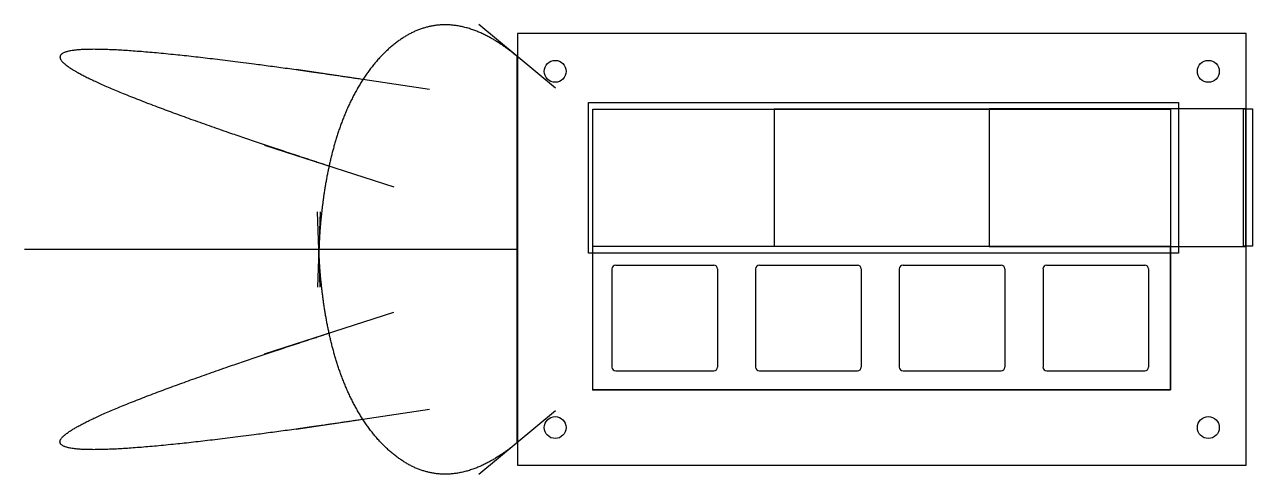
# Model space of a CAD drawing. Header units: millimetres. Extents: x -75 to 87, y -11 to 48.
import ezdxf

# ---------------------------------------------------------------- set-up
doc = ezdxf.new("R2010")
doc.units = ezdxf.units.MM
doc.header["$MEASUREMENT"] = 0
for name, color, linetype in [('REAL. macropad v13_bottom square', 7, 'Continuous'), ('REAL. macropad v13_case', 7, 'Continuous'), ('REAL. macropad v13_gap', 7, 'Continuous'), ('REAL. macropad v13_plate', 7, 'Continuous'), ('REAL. macropad v13_Sketch13', 7, 'Continuous'), ('REAL. macropad v13_Sketch33', 7, 'Continuous'), ('REAL. macropad v13_square', 7, 'Continuous')]:
    doc.layers.add(name, color=color, linetype=linetype)

msp = doc.modelspace()

# ---------------------------------------------------------------- linework, layer by layer
at = {"layer": 'REAL. macropad v13_bottom square'}
for p, q in [((24.05, 37.2), (24.05, 19.04)), ((76.62, 37.2), (24.05, 37.2)), ((76.62, 19.04), (76.62, 37.2)), ((24.05, 19.04), (76.62, 19.04))]:
    msp.add_line(p, q, dxfattribs=at)
msp.add_point((0, 0), dxfattribs=at)
at = {"layer": 'REAL. macropad v13_case'}
for p, q in [((86.6, 47.2), (-10, 47.2)), ((-10, 47.2), (-10, -10)), ((86.6, -10), (86.6, 47.2)), ((0, 0), (0, 37.2)), ((0, 37.2), (76.6, 37.2)), ((76.6, 37.2), (76.6, 0)), ((76.6, 0), (0, 0)), ((-10, -10), (86.6, -10))]:
    msp.add_line(p, q, dxfattribs=at)
for centre in [(-5, 42.2), (81.6, 42.2), (-5, -5), (81.6, -5)]:
    msp.add_circle(centre, 1.45, dxfattribs=at)
msp.add_point((0, 0), dxfattribs=at)
at = {"layer": 'REAL. macropad v13_gap'}
for p, q in [((86.27, 37.22, 10), (87.45, 37.22, 10)), ((86.27, 19.02, 10), (86.27, 37.22, 10)), ((87.45, 37.22, 10), (87.45, 19.02, 10)), ((87.45, 19.02, 10), (86.27, 19.02, 10))]:
    msp.add_line(p, q, dxfattribs=at)
msp.add_point((0, 0), dxfattribs=at)
at = {"layer": 'REAL. macropad v13_plate'}
for p, q in [((0, 0), (-0.03, 19.05)), ((-0.03, 19.05), (76.6, 19.05)), ((76.6, 0), (76.6, 19.05)), ((3.02, 16.52), (16.02, 16.52)), ((22.07, 16.52), (35.08, 16.52)), ((41.12, 16.52), (54.13, 16.52)), ((60.17, 16.52), (73.17, 16.52)), ((2.52, 16.02), (2.52, 3.02)), ((16.52, 16.02), (16.52, 3.02)), ((21.57, 16.02), (21.57, 3.02)), ((35.58, 16.02), (35.58, 3.02)), ((40.62, 16.02), (40.62, 3.02)), ((54.62, 16.02), (54.62, 3.02)), ((59.68, 16.02), (59.68, 3.02)), ((73.67, 16.02), (73.67, 3.02)), ((3.02, 2.52), (16.02, 2.52)), ((22.07, 2.52), (35.08, 2.52)), ((41.12, 2.52), (54.13, 2.52)), ((60.17, 2.52), (73.17, 2.52)), ((0, 0), (76.6, 0))]:
    msp.add_line(p, q, dxfattribs=at)
for centre, start, end in [((3.02, 16.02), 90, 180), ((16.02, 16.02), 0, 90), ((22.07, 16.02), 90, 180), ((35.08, 16.02), 0, 90), ((41.12, 16.02), 90, 180), ((54.13, 16.02), 0, 90), ((60.17, 16.02), 90, 180), ((73.17, 16.02), 0, 90), ((3.02, 3.02), 180, 270), ((16.02, 3.02), 270, 0), ((22.07, 3.02), 180, 270), ((35.08, 3.02), 270, 0), ((41.12, 3.02), 180, 270), ((54.13, 3.02), 270, 0), ((60.17, 3.02), 180, 270), ((73.17, 3.02), 270, 0)]:
    msp.add_arc(centre, 0.5, start, end, dxfattribs=at)
at = {"layer": 'REAL. macropad v13_Sketch13'}
for p, q in [((-0.58, 38.09), (77.65, 38.09)), ((-0.58, 18.11), (-0.58, 38.09)), ((77.65, 38.09), (77.65, 18.11)), ((77.65, 18.11), (-0.58, 18.11))]:
    msp.add_line(p, q, dxfattribs=at)
msp.add_point((0, 0), dxfattribs=at)
at = {"layer": 'REAL. macropad v13_Sketch33'}
for p, q in [((-4.95, 39.97), (-15.14, 48.39)), ((-10.05, -6.99), (-10.05, 44.21)), ((-21.65, 39.79), (-39.34, 42.44)), ((-43.55, 32.44), (-26.42, 26.9)), ((-36.16, 13.61), (-36.5, 23.6)), ((-36.16, 23.58), (-36.5, 13.59)), ((-10.05, 18.61), (-75.36, 18.61)), ((-35.01, 18.6), (-75.01, 18.6)), ((-43.55, 4.75), (-26.42, 10.29)), ((-21.65, -2.6), (-39.34, -5.25)), ((-4.95, -2.78), (-15.14, -11.2))]:
    msp.add_line(p, q, dxfattribs=at)
for points in [[(-10.05, 44.18), (-10.55, 44.6), (-11.54, 45.37), (-13, 46.38), (-14.92, 47.42), (-17.24, 48.21), (-19.49, 48.49), (-21.66, 48.27), (-23.73, 47.56), (-25.67, 46.43), (-27.47, 44.93), (-29.1, 43.15), (-30.54, 41.16), (-31.77, 39.03), (-32.81, 36.81), (-33.68, 34.54), (-34.38, 32.25), (-34.95, 29.94), (-35.41, 27.64), (-35.77, 25.35), (-36.04, 23.07), (-36.2, 21.27), (-36.28, 19.92), (-36.31, 19.03), (-36.33, 18.58)], [(-30.49, 41.11), (-33.45, 41.56), (-39.11, 42.38), (-46.85, 43.44), (-55.65, 44.51), (-63.95, 45.2), (-69.31, 45.21), (-71.46, 44.46), (-70.28, 42.94), (-65.87, 40.65), (-58.47, 37.67), (-50.36, 34.77), (-43.11, 32.33), (-37.78, 30.58), (-34.98, 29.67)], [(-10.05, -6.99), (-10.55, -7.41), (-11.54, -8.18), (-13, -9.19), (-14.92, -10.23), (-17.24, -11.02), (-19.49, -11.3), (-21.66, -11.08), (-23.73, -10.37), (-25.67, -9.24), (-27.47, -7.74), (-29.1, -5.96), (-30.54, -3.97), (-31.77, -1.84), (-32.81, 0.38), (-33.68, 2.65), (-34.38, 4.94), (-34.95, 7.25), (-35.41, 9.55), (-35.77, 11.84), (-36.04, 14.12), (-36.2, 15.92), (-36.28, 17.27), (-36.31, 18.16), (-36.33, 18.61)], [(-30.49, -3.92), (-33.45, -4.37), (-39.11, -5.19), (-46.85, -6.25), (-55.65, -7.32), (-63.95, -8.01), (-69.31, -8.02), (-71.46, -7.27), (-70.28, -5.75), (-65.87, -3.46), (-58.47, -0.48), (-50.36, 2.42), (-43.11, 4.86), (-37.78, 6.61), (-34.98, 7.52)]]:
    msp.add_open_spline(points, degree=5, dxfattribs=at)
msp.add_point((0, 0), dxfattribs=at)
at = {"layer": 'REAL. macropad v13_square'}
for p, q in [((52.56, 37.25, 10), (52.56, 19.01, 10)), ((86.59, 37.25, 10), (52.56, 37.25, 10)), ((86.59, 19.01, 10), (86.59, 37.25, 10)), ((52.56, 19.01, 10), (86.59, 19.01, 10))]:
    msp.add_line(p, q, dxfattribs=at)
msp.add_point((0, 0), dxfattribs=at)

doc.saveas('drawing.dxf')
